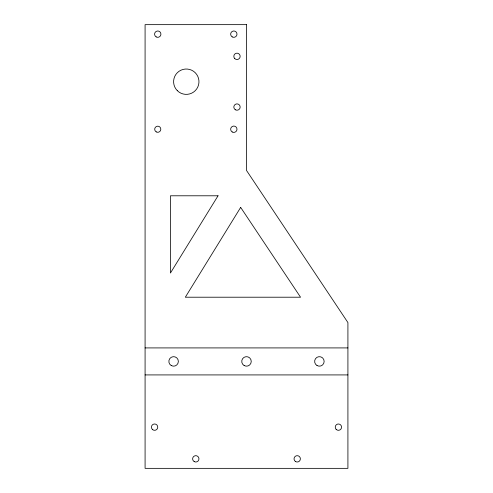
<?xml version="1.0" encoding="UTF-8"?>
<svg xmlns="http://www.w3.org/2000/svg" width="493" height="493" viewBox="0 0 493 493"><rect width="100%" height="100%" fill="white"/><g stroke="black" fill="none" stroke-linecap="round" stroke-linejoin="round"><path stroke-width="0.74" d="M145.084 347.916L347.916 347.916M145.084 374.92L347.916 374.92M218.042 195.789L170.436 273.042L170.436 195.789L218.042 195.789M240.67 207.399L185.325 297.211L300.545 297.211L240.67 207.399M246.5 24.65L145.084 24.65L145.084 468.35L347.916 468.35L347.916 322.564L246.5 170.436L246.5 24.65M177.32 90.663A12.676 12.676 0 0 0 198.531 84.981A12.676 12.676 0 0 0 183.002 69.451A12.676 12.676 0 0 0 177.32 90.663M232.24 36.901A3.168 3.168 0 0 0 236.991 34.159A3.168 3.168 0 0 0 232.24 31.41A3.168 3.168 0 0 0 232.24 36.901M156.176 36.901A3.168 3.168 0 0 0 160.928 34.159A3.168 3.168 0 0 0 156.176 31.41A3.168 3.168 0 0 0 156.176 36.901M234.748 58.587A3.168 3.168 0 0 0 240.054 57.163A3.168 3.168 0 0 0 236.172 53.281A3.168 3.168 0 0 0 234.748 58.587M235.407 109.797A3.168 3.168 0 0 0 240.159 107.049A3.168 3.168 0 0 0 235.407 104.306A3.168 3.168 0 0 0 235.407 109.797M232.24 131.982A3.168 3.168 0 0 0 236.991 129.234A3.168 3.168 0 0 0 232.24 126.491A3.168 3.168 0 0 0 232.24 131.982M156.232 131.89A3.063 3.063 0 0 0 160.823 129.234A3.063 3.063 0 0 0 156.232 126.584A3.063 3.063 0 0 0 156.232 131.89M317.017 365.535A4.751 4.751 0 0 0 324.147 361.418A4.751 4.751 0 0 0 317.017 357.302A4.751 4.751 0 0 0 317.017 365.535M171.231 365.535A4.751 4.751 0 0 0 178.361 361.418A4.751 4.751 0 0 0 171.231 357.302A4.751 4.751 0 0 0 171.231 365.535M244.121 365.535A4.751 4.751 0 0 0 251.251 361.418A4.751 4.751 0 0 0 244.121 357.302A4.751 4.751 0 0 0 244.121 365.535M295.621 461.59A3.168 3.168 0 0 0 300.379 458.841A3.168 3.168 0 0 0 295.621 456.099A3.168 3.168 0 0 0 295.621 461.59M194.205 461.59A3.168 3.168 0 0 0 198.962 458.841A3.168 3.168 0 0 0 194.205 456.099A3.168 3.168 0 0 0 194.205 461.59M336.171 429.391A3.168 3.168 0 0 0 341.47 427.967A3.168 3.168 0 0 0 337.588 424.091A3.168 3.168 0 0 0 336.171 429.391M152.701 429.693A3.168 3.168 0 0 0 157.742 427.511A3.168 3.168 0 0 0 153.329 424.239A3.168 3.168 0 0 0 152.701 429.693"/></g></svg>
